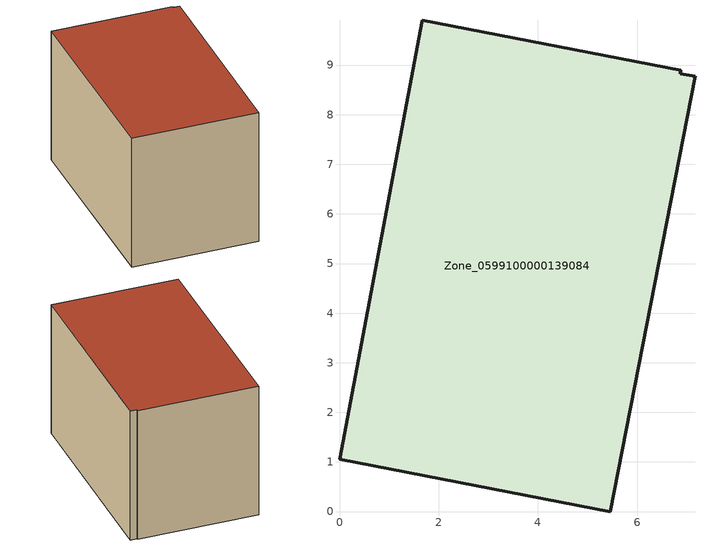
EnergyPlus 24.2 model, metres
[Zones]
Zone_0599100000139084
 floor ground (C_G): 0,1.05 1.67,9.9 6.88,8.9 6.87,8.83 7.17,8.78 5.46,0 z0
 wall outside (C_F): 1.67,9.9 0,1.05 5.46,0 7.17,8.78 6.87,8.83 6.88,8.9 1.67,9.9 z0:6.18
 roof outside (C_R): 5.46,0 7.17,8.78 6.87,8.83 6.88,8.9 1.67,9.9 0,1.05 z6.18
[BUILDING]
Pand.0599100000139084: North Axis=0; Terrain=City; Loads Convergence Tolerance Value=0.04; Temperature Convergence Tolerance Value=0.4; Solar Distribution=FullExterior; Maximum Number of Warmup Days=25; Minimum Number of Warmup Days=1
[Site:Location]
Rotterdam.The.Hague.AP_ZH_NLD Design_Conditions: Latitude=51.96; Longitude=4.45; Time Zone=1; Elevation=-4.5
[SITE:GROUNDTEMPERATURE:BUILDINGSURFACE]
18, 18, 18, 18, 18, 18, 18, 18, 18, 18, 18, 18
[MATERIAL] Thermal Absorptance=0.9; Solar Absorptance=0.7; Visible Absorptance=0.7
Name | Roughness | Thickness | Conductivity | Density | Specific Heat
G.TC.1946-1964 | MediumSmooth | 0.15 | 1 | 540 | 1210
F.TC.1946-1964 | Rough | 0.3 | 0.857143 | 1920 | 840
R.TC.1946-1964 | MediumRough | 0.2 | 0.235294 | 1500 | 1000
[CONSTRUCTION]
C_G: G.TC.1946-1964
C_F: F.TC.1946-1964
C_R: R.TC.1946-1964
[ZONE]
Zone_0599100000139084: Type=1; Multiplier=1; Ceiling Height=Autocalculate; Volume=Autocalculate; Floor Area=autocalculate; Part of Total Floor Area=Yes
[ZONEINFILTRATION:DESIGNFLOWRATE]
Infil_Zone_0599100000139084: Zone or ZoneList or Space or SpaceList=Zone_0599100000139084; Schedule=AlwaysOn; Design Flow Rate Calculation Method=Flow/Area; Flow Rate per Floor Area=0.003; Constant Term Coefficient=1; Temperature Term Coefficient=0; Velocity Term Coefficient=0; Velocity Squared Term Coefficient=0
[HVACTEMPLATE:ZONE:IDEALLOADSAIRSYSTEM]
Zone_0599100000139084: Maximum Heating Supply Air Temperature=50; Minimum Cooling Supply Air Temperature=13; Maximum Heating Supply Air Humidity Ratio=0.0156; Minimum Cooling Supply Air Humidity Ratio=0.0077; Heating Limit=NoLimit; Cooling Limit=NoLimit; Dehumidification Control Type=ConstantSensibleHeatRatio; Cooling Sensible Heat Ratio=0.7; Dehumidification Setpoint=60; Humidification Control Type=None; Humidification Setpoint=30; Outdoor Air Method=None; Outdoor Air Flow Rate per Person=0.00944; Outdoor Air Flow Rate per Zone Floor Area=0; Outdoor Air Flow Rate per Zone=0; Demand Controlled Ventilation Type=None; Outdoor Air Economizer Type=NoEconomizer; Heat Recovery Type=None; Sensible Heat Recovery Effectiveness=0.7; Latent Heat Recovery Effectiveness=0.65
[ZONECONTROL:THERMOSTAT]
ThermostatControl_Zone_0599100000139084: Zone or ZoneList=Zone_0599100000139084; Control Type Schedule=DualSetpointControlType; Control 1=Thermostat_Zone_0599100000139084; Temperature Difference Between Cutout And Setpoint=0
[THERMOSTATSETPOINT:DUALSETPOINT]
Thermostat_Zone_0599100000139084: Heating Setpoint Temperature Schedule=HeatingSetpoint_Zone_0599100000139084; Cooling Setpoint Temperature Schedule=CoolingSetpoint_Zone_0599100000139084
[SCHEDULE:COMPACT]
HeatingSetpoint_Zone_0599100000139084: Through: 12/31, For: AllDays, Until: 24:00, 21
CoolingSetpoint_Zone_0599100000139084: Through: 12/31, For: AllDays, Until: 24:00, 24
DualSetpointControlType: Through: 12/31, For: AllDays, Until: 24:00, 4
AlwaysOn: Through: 12/31, For: AllDays, Until: 24:00, 1
